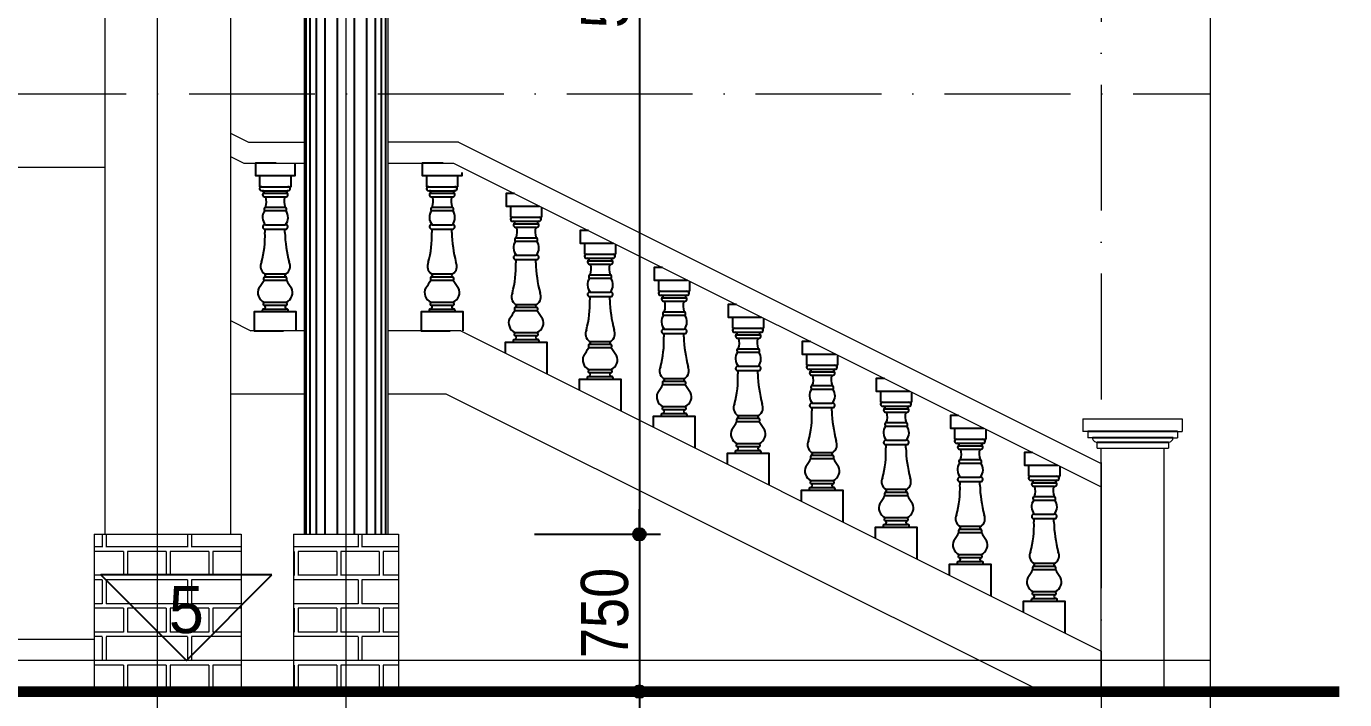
# Model space of a CAD drawing. Extents: x -79995 to 347433, y -157641 to 104789.
# Drawn here: x 52022 to 58305, y -29033 to -25823 of the extents above; entities that cross this region are included whole.
import ezdxf
from ezdxf.enums import TextEntityAlignment as Align

# ---------------------------------------------------------------- set-up
doc = ezdxf.new("R2010")
doc.units = 0
doc.linetypes.add('ACAD_ISO10W100', pattern=[18, 12, -3, 0, -3])
doc.layers.get('DEFPOINTS').update_dxf_attribs({"linetype": 'CONTINUOUS'})
for name, color, linetype, lineweight in [('CAY', 84, 'CONTINUOUS', 5), ('HACHT', 8, 'CONTINUOUS', 5), ('NET-THAY', 2, 'CONTINUOUS', 13), ('TRUC', 24, 'CONTINUOUS', 0)]:
    doc.layers.add(name, color=color, linetype=linetype, lineweight=lineweight)
for name, color, linetype in [('DIM', 1, 'CONTINUOUS'), ('HATCH', 8, 'CONTINUOUS'), ('TAGS', 60, 'CONTINUOUS')]:
    doc.layers.add(name, color=color, linetype=linetype)
doc.styles.add('AVO', font='')
doc.styles.add('HEL-CONDENSE', font='')
doc.styles.get('AVO').set_extended_font_data('VNI-Avo')
doc.styles.get('HEL-CONDENSE').set_extended_font_data('VNI-Helve-Condense')
doc.dimstyles.new('D100', dxfattribs={"dimtxt": 225, "dimasz": 1.2, "dimexe": 100, "dimexo": 0, "dimgap": 50, "dimtad": 1, "dimdec": 0, "dimzin": 13, "dimdsep": 46, "dimtxsty": 'HEL-CONDENSE', "dimblk": 'D50', "dimcen": 0, "dimclrd": 1, "dimclre": 1, "dimclrt": 7, "dimadec": 0, "dimazin": 0, "dimtfac": 1, "dimtdec": 0, "dimtmove": 0, "dimatfit": 3, "dimldrblk": 'D50', "dimfxl": 1, "dimtolj": 1, "dimtzin": 13, "dimarcsym": 0})
pattern_1 = [(180, (-1260695.54, -257700.14), (-3e-14, -270.968), [387.35, -19.05]), (180, (-1260695.54, -257814.44), (-3e-14, -270.968), [387.35, -19.05]), (180, (-1260797.14, -257835.62), (-3e-14, -270.968), [184.15, -19.05]), (180, (-1260797.14, -257949.92), (-3e-14, -270.968), [184.15, -19.05]), (270, (-1260695.54, -257700.14), (406.4, -7e-14), [114.3, -156.6672]), (270, (-1260676.5, -257700.14), (406.4, -7e-14), [114.3, -156.6672]), (270, (-1260797.14, -257835.62), (203.2, -4e-14), [114.3, -156.6672]), (270, (-1260778.1, -257835.62), (203.2, -4e-14), [114.3, -156.6672])]

# ---------------------------------------------------------------- blocks, each defined once
blk = doc.blocks.new('D50')
at = {"layer": 'DIM'}
blk.add_hatch(color=256, dxfattribs=at).paths.add_polyline_path([(25, 0, 1), (-25, 0, 1)])
blk.add_line((25, 0), (100, 0), dxfattribs=at)
blk.add_circle((0, 0), 25, dxfattribs=at)
blk = doc.blocks.new('*D927')
at = {"layer": 'DEFPOINTS', "color": 0, "linetype": 'Continuous', "transparency": 16777216}
for p in [(54345, -22844.2), (54444.2, -28244.2), (54943.4, -28244.2)]:
    blk.add_point(p, dxfattribs=at)
at = {"layer": 'DIM', "color": 1, "linetype": 'Continuous', "lineweight": -2, "transparency": 16777216}
for p, q in [((54345, -22844.2), (55043.4, -22844.2)), ((54943.4, -22845.4), (54943.4, -28243)), ((54444.2, -28244.2), (55043.4, -28244.2))]:
    blk.add_line(p, q, dxfattribs=at)
at = {"layer": 'DIM', "color": 1, "linetype": 'Continuous', "lineweight": -2, "transparency": 16777216, "xscale": 1.199999999999999, "yscale": 1.199999999999999, "zscale": 1.199999999999999}
for p, rotation in [((54943.4, -22844.2), 90), ((54943.4, -28244.2), 270)]:
    blk.add_blockref('D50', p, dxfattribs=dict(at, rotation=rotation))
at = {"layer": 'DIM', "color": 7, "linetype": 'Continuous', "transparency": 16777216, "insert": (54778.5, -25544.2), "char_height": 225, "attachment_point": 5, "rotation": 90, "style": 'HEL-CONDENSE'}
blk.add_mtext('\\A1;5400', dxfattribs=at)
blk = doc.blocks.new('*D928')
at = {"layer": 'DEFPOINTS', "color": 0, "linetype": 'Continuous', "transparency": 16777216}
for p in [(54444.2, -28244.2), (54499.1, -28994.2), (54943.4, -28994.2)]:
    blk.add_point(p, dxfattribs=at)
at = {"layer": 'DIM', "color": 1, "linetype": 'Continuous', "lineweight": -2, "transparency": 16777216}
for p, q in [((54444.2, -28244.2), (55043.4, -28244.2)), ((54943.4, -28245.4), (54943.4, -28993)), ((54499.1, -28994.2), (55043.4, -28994.2))]:
    blk.add_line(p, q, dxfattribs=at)
at = {"layer": 'DIM', "color": 1, "linetype": 'Continuous', "lineweight": -2, "transparency": 16777216, "xscale": 1.199999999999999, "yscale": 1.199999999999999, "zscale": 1.199999999999999}
for p, rotation in [((54943.4, -28244.2), 90), ((54943.4, -28994.2), 270)]:
    blk.add_blockref('D50', p, dxfattribs=dict(at, rotation=rotation))
at = {"layer": 'DIM', "color": 7, "linetype": 'Continuous', "transparency": 16777216, "insert": (54778.5, -28619.2), "char_height": 225, "attachment_point": 5, "rotation": 90, "style": 'HEL-CONDENSE'}
blk.add_mtext('\\A1;750', dxfattribs=at)
blk = doc.blocks.new('TUONG-NAM')
at = {"layer": 'TAGS'}
blk.add_lwpolyline([(-452.5, -452.5), (452.5, -452.5), (0, 0)], close=True, dxfattribs=at)
at = {"layer": 'TAGS', "linetype": 'Continuous', "style": 'AVO'}
blk.add_attdef('KH-TUONG', text='', height=250, dxfattribs=at).set_placement((0.5, -269.3), align=Align.MIDDLE_CENTER)

msp = doc.modelspace()

# ---------------------------------------------------------------- hatches: boundary and pattern name
at = {"layer": 'HACHT'}
h = msp.add_hatch(dxfattribs=at)
h.set_pattern_fill('AR-BRELM', color=256, scale=2, angle=180, style=0)
h.set_pattern_definition(pattern_1)
h.paths.add_polyline_path([(52344.966, -28244.245), (52344.966, -28844.245), (52694.966, -28844.245), (52694.966, -28244.245)])
h.paths.add_polyline_path([(52344.966, -28844.245), (52344.966, -28994.245), (52694.966, -28994.245), (52694.966, -28844.245)])
h.paths.add_polyline_path([(53044.966, -28844.245), (53044.966, -28244.245), (52694.966, -28244.245), (52694.966, -28844.245)])
h.paths.add_polyline_path([(53044.966, -28994.245), (53044.966, -28844.245), (52694.966, -28844.245), (52694.966, -28994.245)])
h = msp.add_hatch(dxfattribs=at)
h.set_pattern_fill('AR-BRELM', color=256, scale=2, angle=180, style=0)
h.set_pattern_definition(pattern_1)
h.paths.add_polyline_path([(53294.966, -28244.245), (53294.966, -28844.245), (53444.966, -28844.245), (53444.966, -28244.245)])
h.paths.add_polyline_path([(53294.966, -28844.245), (53294.966, -28994.245), (53444.966, -28994.245), (53444.966, -28844.245)])
h.paths.add_polyline_path([(53794.966, -28844.245), (53794.966, -28244.245), (53444.966, -28244.245), (53444.966, -28844.245)])
h.paths.add_polyline_path([(53794.966, -28994.245), (53794.966, -28844.245), (53444.966, -28844.245), (53444.966, -28994.245)])

# ---------------------------------------------------------------- linework, layer by layer
at = {"layer": 'CAY', "const_width": 50}
msp.add_lwpolyline([(37178.282, -28994.245), (58279.875, -28994.245)], dxfattribs=at)
at = {"layer": 'HATCH'}
for p, q in [((53354.966, -28244.245), (53354.966, -22994.245)), ((53374.966, -28244.245), (53374.966, -22994.245)), ((53404.966, -28244.245), (53404.966, -22994.245)), ((53444.966, -28244.245), (53444.966, -22994.245)), ((53504.966, -28244.245), (53504.966, -22994.245)), ((53584.966, -28244.245), (53584.966, -22994.245)), ((53644.966, -28244.245), (53644.966, -22994.245)), ((53684.966, -28244.245), (53684.966, -22994.245)), ((53714.966, -28244.245), (53714.966, -22994.245)), ((53734.966, -28244.245), (53734.966, -22994.245)), ((53155.408, -26788.768), (53260.784, -26788.768)), ((53160.836, -26768.464), (53255.357, -26768.464)), ((53253.784, -26804.706), (53253.784, -26804.706)), ((53950.712, -26788.822), (54056.088, -26788.822)), ((53956.139, -26768.518), (54050.661, -26768.518)), ((54049.088, -26804.76), (54049.088, -26804.76)), ((54351.159, -26933.981), (54456.535, -26933.981)), ((54356.587, -26913.677), (54451.108, -26913.677)), ((54449.535, -26949.919), (54449.535, -26949.919)), ((53155.851, -27002.671), (53259.341, -27002.671)), ((53155.851, -27016.465), (53259.341, -27016.465)), ((53951.155, -27002.725), (54054.645, -27002.725)), ((53951.155, -27016.519), (54054.645, -27016.519)), ((53154.235, -27032.602), (53260.957, -27032.602)), ((53949.539, -27032.656), (54056.261, -27032.656)), ((54703.945, -27110.374), (54809.322, -27110.374)), ((54709.373, -27090.07), (54803.894, -27090.07)), ((54802.322, -27126.312), (54802.322, -27126.312)), ((54349.986, -27177.815), (54456.708, -27177.815)), ((54351.603, -27147.884), (54455.092, -27147.884)), ((54351.603, -27161.677), (54455.092, -27161.677)), ((55062.159, -27266.463), (55156.68, -27266.463)), ((54704.389, -27324.277), (54807.878, -27324.277)), ((55056.731, -27286.767), (55162.108, -27286.767)), ((55155.108, -27302.705), (55155.108, -27302.705)), ((54702.773, -27354.208), (54809.494, -27354.208)), ((54704.389, -27338.071), (54807.878, -27338.071)), ((55414.945, -27442.856), (55509.466, -27442.856)), ((55057.175, -27500.67), (55160.664, -27500.67)), ((55057.175, -27514.464), (55160.664, -27514.464)), ((55409.518, -27463.161), (55514.894, -27463.161)), ((55507.894, -27479.098), (55507.894, -27479.098)), ((55055.559, -27530.601), (55162.28, -27530.601)), ((55762.304, -27639.554), (55867.68, -27639.554)), ((55767.731, -27619.249), (55862.253, -27619.249)), ((55408.345, -27706.994), (55515.066, -27706.994)), ((55409.961, -27677.063), (55513.45, -27677.063)), ((55409.961, -27690.857), (55513.45, -27690.857)), ((55860.68, -27655.491), (55860.68, -27655.491)), ((56115.09, -27815.947), (56220.466, -27815.947)), ((56120.517, -27795.643), (56215.039, -27795.643)), ((56213.466, -27831.884), (56213.466, -27831.884)), ((55761.131, -27883.388), (55867.852, -27883.388)), ((55762.747, -27853.456), (55866.236, -27853.456)), ((55762.747, -27867.25), (55866.236, -27867.25)), ((56467.876, -27992.34), (56573.252, -27992.34)), ((56473.304, -27972.036), (56567.825, -27972.036)), ((56566.252, -28008.278), (56566.252, -28008.278)), ((56113.917, -28059.781), (56220.639, -28059.781)), ((56115.533, -28029.849), (56219.023, -28029.849)), ((56115.533, -28043.643), (56219.023, -28043.643)), ((56826.09, -28148.429), (56920.611, -28148.429)), ((56468.319, -28206.242), (56571.809, -28206.242)), ((56820.662, -28168.733), (56926.039, -28168.733)), ((56919.039, -28184.671), (56919.039, -28184.671)), ((56466.703, -28236.174), (56573.425, -28236.174)), ((56468.319, -28220.036), (56571.809, -28220.036)), ((56821.106, -28382.635), (56924.595, -28382.635)), ((56821.106, -28396.429), (56924.595, -28396.429)), ((56819.49, -28412.567), (56926.211, -28412.567))]:
    msp.add_line(p, q, dxfattribs=at)
at = {"layer": 'HATCH', "ltscale": 100}
for p, q in [((53133.096, -26534.245), (53133.096, -26587.362)), ((53283.096, -26587.362), (53283.096, -26534.245)), ((53928.4, -26534.299), (53928.4, -26587.416)), ((54078.4, -26587.416), (54078.4, -26534.299)), ((53133.096, -26587.362), (53144.047, -26587.362)), ((53144.047, -26587.362), (53267.636, -26587.362)), ((53145.741, -26606.32), (53267.942, -26606.32)), ((53149.653, -26618.413), (53266.539, -26618.413)), ((53154.892, -26634.936), (53253.56, -26634.936)), ((53268.407, -26587.362), (53283.096, -26587.362)), ((53928.4, -26587.416), (53939.351, -26587.416)), ((53939.351, -26587.416), (54062.94, -26587.416)), ((53941.045, -26606.374), (54063.245, -26606.374)), ((53944.957, -26618.468), (54061.843, -26618.468)), ((53950.196, -26634.99), (54048.864, -26634.99)), ((54063.71, -26587.416), (54078.4, -26587.416)), ((53157.551, -26701.08), (53258.641, -26701.08)), ((53160.725, -26684.824), (53255.467, -26684.824)), ((53952.855, -26701.134), (54053.945, -26701.134)), ((53956.029, -26684.878), (54050.771, -26684.878)), ((54328.847, -26679.458), (54328.847, -26732.575)), ((54478.847, -26732.575), (54478.847, -26684.955)), ((54328.847, -26732.575), (54339.798, -26732.575)), ((54339.798, -26732.575), (54463.387, -26732.575)), ((54341.492, -26751.533), (54463.693, -26751.533)), ((54345.404, -26763.626), (54462.29, -26763.626)), ((54464.158, -26732.575), (54478.847, -26732.575)), ((53155.408, -26788.768), (53155.408, -26788.768)), ((53155.408, -26788.768), (53155.408, -26788.768)), ((53158.67, -26788.768), (53158.67, -26804.706)), ((53253.784, -26804.706), (53253.784, -26788.768)), ((53260.784, -26788.768), (53260.784, -26788.768)), ((53950.712, -26788.822), (53950.712, -26788.822)), ((53950.712, -26788.822), (53950.712, -26788.822)), ((53953.973, -26788.822), (53953.973, -26804.76)), ((54049.088, -26804.76), (54049.088, -26788.822)), ((54056.088, -26788.822), (54056.088, -26788.822)), ((54350.643, -26780.149), (54449.311, -26780.149)), ((54353.302, -26846.292), (54454.392, -26846.292)), ((54356.476, -26830.037), (54451.218, -26830.037)), ((54681.633, -26855.851), (54681.633, -26908.968)), ((54831.633, -26908.968), (54831.633, -26861.348)), ((54351.159, -26933.981), (54351.159, -26933.981)), ((54351.159, -26933.981), (54351.159, -26933.981)), ((54354.421, -26933.981), (54354.421, -26949.919)), ((54449.535, -26949.919), (54449.535, -26933.981)), ((54456.535, -26933.981), (54456.535, -26933.981)), ((54681.633, -26908.968), (54692.585, -26908.968)), ((54692.585, -26908.968), (54816.173, -26908.968)), ((54694.278, -26927.926), (54816.479, -26927.926)), ((54698.19, -26940.019), (54815.077, -26940.019)), ((54816.944, -26908.968), (54831.633, -26908.968)), ((54703.429, -26956.542), (54802.098, -26956.542)), ((54709.263, -27006.43), (54804.004, -27006.43)), ((54706.088, -27022.686), (54807.178, -27022.686)), ((55034.42, -27032.244), (55034.42, -27085.361)), ((55184.42, -27085.361), (55184.42, -27037.741)), ((53155.027, -27140.678), (53155.027, -27137.174)), ((53155.027, -27137.174), (53260.166, -27137.174)), ((53260.166, -27140.678), (53260.166, -27137.174)), ((53950.331, -27140.732), (53950.331, -27137.228)), ((53950.331, -27137.228), (54055.469, -27137.228)), ((54055.469, -27140.732), (54055.469, -27137.228)), ((54703.945, -27110.374), (54703.945, -27110.374)), ((54703.945, -27110.374), (54703.945, -27110.374)), ((54707.207, -27110.374), (54707.207, -27126.312)), ((54802.322, -27126.312), (54802.322, -27110.374)), ((54809.322, -27110.374), (54809.322, -27110.374)), ((55034.42, -27085.361), (55045.371, -27085.361)), ((55045.371, -27085.361), (55168.959, -27085.361)), ((55047.064, -27104.319), (55169.265, -27104.319)), ((55050.976, -27116.413), (55167.863, -27116.413)), ((55056.216, -27132.935), (55154.884, -27132.935)), ((55169.73, -27085.361), (55184.42, -27085.361)), ((53108.096, -27184.243), (53108.096, -27274.245)), ((53308.096, -27184.243), (53108.096, -27184.243)), ((53146.834, -27184.243), (53146.834, -27180.715)), ((53153.807, -27151.189), (53151.538, -27151.189)), ((53151.538, -27170.204), (53153.807, -27170.204)), ((53153.807, -27151.189), (53261.385, -27151.189)), ((53153.853, -27170.204), (53261.385, -27170.204)), ((53261.385, -27151.189), (53263.655, -27151.189)), ((53263.655, -27170.204), (53261.385, -27170.204)), ((53268.358, -27183.47), (53268.358, -27180.715)), ((53308.096, -27225.096), (53308.096, -27184.243)), ((53903.4, -27184.297), (53903.4, -27274.299)), ((54103.4, -27184.297), (53903.4, -27184.297)), ((53942.138, -27184.297), (53942.138, -27180.769)), ((53949.111, -27151.243), (53946.841, -27151.243)), ((53946.841, -27170.258), (53949.111, -27170.258)), ((53949.111, -27151.243), (54056.689, -27151.243)), ((53949.157, -27170.258), (54056.689, -27170.258)), ((54056.689, -27151.243), (54058.958, -27151.243)), ((54058.958, -27170.258), (54056.689, -27170.258)), ((54063.662, -27183.524), (54063.662, -27180.769)), ((54103.4, -27225.15), (54103.4, -27184.297)), ((55058.875, -27199.079), (55159.965, -27199.079)), ((55062.049, -27182.823), (55156.79, -27182.823)), ((55387.206, -27208.637), (55387.206, -27261.754)), ((55387.206, -27261.754), (55398.157, -27261.754)), ((55398.157, -27261.754), (55521.746, -27261.754)), ((55522.516, -27261.754), (55537.206, -27261.754)), ((55537.206, -27261.754), (55537.206, -27214.134)), ((54303.847, -27329.456), (54303.847, -27380.079)), ((54503.847, -27329.456), (54303.847, -27329.456)), ((54342.585, -27329.456), (54342.585, -27325.928)), ((54349.558, -27296.401), (54347.289, -27296.401)), ((54347.289, -27315.417), (54349.558, -27315.417)), ((54349.558, -27296.401), (54457.136, -27296.401)), ((54349.604, -27315.417), (54457.136, -27315.417)), ((54350.778, -27285.89), (54350.778, -27282.387)), ((54350.778, -27282.387), (54455.917, -27282.387)), ((54455.917, -27285.89), (54455.917, -27282.387)), ((54457.136, -27296.401), (54459.406, -27296.401)), ((54459.406, -27315.417), (54457.136, -27315.417)), ((54464.109, -27328.683), (54464.109, -27325.928)), ((55056.731, -27286.767), (55056.731, -27286.767)), ((55056.731, -27286.767), (55056.731, -27286.767)), ((55059.993, -27286.767), (55059.993, -27302.705)), ((55155.108, -27302.705), (55155.108, -27286.767)), ((55162.108, -27286.767), (55162.108, -27286.767)), ((55399.85, -27280.712), (55522.051, -27280.712)), ((55403.762, -27292.806), (55520.649, -27292.806)), ((55409.002, -27309.328), (55507.67, -27309.328)), ((55411.661, -27375.472), (55512.751, -27375.472)), ((55414.835, -27359.216), (55509.577, -27359.216)), ((55739.992, -27385.03), (55739.992, -27438.147)), ((55889.992, -27438.147), (55889.992, -27390.527)), ((55739.992, -27438.147), (55750.943, -27438.147)), ((55750.943, -27438.147), (55874.532, -27438.147)), ((55752.636, -27457.105), (55874.837, -27457.105)), ((55875.302, -27438.147), (55889.992, -27438.147)), ((54656.633, -27505.849), (54656.633, -27556.472)), ((54856.633, -27505.849), (54656.633, -27505.849)), ((54695.371, -27505.849), (54695.371, -27502.321)), ((54702.344, -27472.794), (54700.075, -27472.794)), ((54700.075, -27491.81), (54702.344, -27491.81)), ((54702.344, -27472.794), (54809.923, -27472.794)), ((54702.39, -27491.81), (54809.923, -27491.81)), ((54703.564, -27462.283), (54703.564, -27458.78)), ((54703.564, -27458.78), (54808.703, -27458.78)), ((54808.703, -27462.283), (54808.703, -27458.78)), ((54809.923, -27472.794), (54812.192, -27472.794)), ((54812.192, -27491.81), (54809.923, -27491.81)), ((54816.895, -27505.076), (54816.895, -27502.321)), ((55409.518, -27463.161), (55409.518, -27463.161)), ((55409.518, -27463.161), (55409.518, -27463.161)), ((55412.779, -27463.161), (55412.779, -27479.098)), ((55507.894, -27479.098), (55507.894, -27463.161)), ((55514.894, -27463.161), (55514.894, -27463.161)), ((55756.549, -27469.199), (55873.435, -27469.199)), ((55761.788, -27485.721), (55860.456, -27485.721)), ((55764.447, -27551.865), (55865.537, -27551.865)), ((55767.621, -27535.609), (55862.363, -27535.609)), ((56092.778, -27561.423), (56092.778, -27614.54)), ((56242.778, -27614.54), (56242.778, -27566.92)), ((55056.35, -27638.677), (55056.35, -27635.173)), ((55056.35, -27635.173), (55161.489, -27635.173)), ((55161.489, -27638.677), (55161.489, -27635.173)), ((55762.304, -27639.554), (55762.304, -27639.554)), ((55762.304, -27639.554), (55762.304, -27639.554)), ((55765.565, -27639.554), (55765.565, -27655.491)), ((55860.68, -27655.491), (55860.68, -27639.554)), ((55867.68, -27639.554), (55867.68, -27639.554)), ((56092.778, -27614.54), (56103.729, -27614.54)), ((56103.729, -27614.54), (56227.318, -27614.54)), ((56105.423, -27633.498), (56227.623, -27633.498)), ((56109.335, -27645.592), (56226.221, -27645.592)), ((56228.088, -27614.54), (56242.778, -27614.54)), ((55009.42, -27682.242), (55009.42, -27732.865)), ((55209.42, -27682.242), (55009.42, -27682.242)), ((55048.157, -27682.242), (55048.157, -27678.714)), ((55055.13, -27649.188), (55052.861, -27649.188)), ((55052.861, -27668.203), (55055.13, -27668.203)), ((55055.13, -27649.188), (55162.709, -27649.188)), ((55055.176, -27668.203), (55162.709, -27668.203)), ((55162.709, -27649.188), (55164.978, -27649.188)), ((55164.978, -27668.203), (55162.709, -27668.203)), ((55169.681, -27681.469), (55169.681, -27678.714)), ((56114.574, -27662.114), (56213.242, -27662.114)), ((56117.233, -27728.258), (56218.323, -27728.258)), ((56120.407, -27712.002), (56215.149, -27712.002)), ((56445.564, -27737.816), (56445.564, -27790.933)), ((56595.564, -27790.933), (56595.564, -27743.313)), ((55407.916, -27825.581), (55405.647, -27825.581)), ((55407.916, -27825.581), (55515.495, -27825.581)), ((55409.136, -27815.07), (55409.136, -27811.566)), ((55409.136, -27811.566), (55514.275, -27811.566)), ((55514.275, -27815.07), (55514.275, -27811.566)), ((55515.495, -27825.581), (55517.764, -27825.581)), ((56115.09, -27815.947), (56115.09, -27815.947)), ((56115.09, -27815.947), (56115.09, -27815.947)), ((56118.351, -27815.947), (56118.351, -27831.884)), ((56213.466, -27831.884), (56213.466, -27815.947)), ((56220.466, -27815.947), (56220.466, -27815.947)), ((56445.564, -27790.933), (56456.515, -27790.933)), ((56456.515, -27790.933), (56580.104, -27790.933)), ((56458.209, -27809.891), (56580.41, -27809.891)), ((56462.121, -27821.985), (56579.007, -27821.985)), ((56580.875, -27790.933), (56595.564, -27790.933)), ((55362.206, -27858.635), (55362.206, -27909.258)), ((55562.206, -27858.635), (55362.206, -27858.635)), ((55400.944, -27858.635), (55400.944, -27855.107)), ((55405.647, -27844.597), (55407.916, -27844.597)), ((55407.963, -27844.597), (55515.495, -27844.597)), ((55517.764, -27844.597), (55515.495, -27844.597)), ((55522.468, -27857.862), (55522.468, -27855.107)), ((56467.36, -27838.507), (56566.028, -27838.507)), ((56473.193, -27888.395), (56567.935, -27888.395)), ((56470.019, -27904.651), (56571.109, -27904.651)), ((56798.35, -27914.209), (56798.35, -27967.326)), ((56948.35, -27967.326), (56948.35, -27919.707)), ((55760.703, -28001.974), (55758.433, -28001.974)), ((55758.433, -28020.99), (55760.703, -28020.99)), ((55760.703, -28001.974), (55868.281, -28001.974)), ((55760.749, -28020.99), (55868.281, -28020.99)), ((55761.922, -27991.463), (55761.922, -27987.959)), ((55761.922, -27987.959), (55867.061, -27987.959)), ((55867.061, -27991.463), (55867.061, -27987.959)), ((55868.281, -28001.974), (55870.55, -28001.974)), ((55870.55, -28020.99), (55868.281, -28020.99)), ((56467.876, -27992.34), (56467.876, -27992.34)), ((56467.876, -27992.34), (56467.876, -27992.34)), ((56471.138, -27992.34), (56471.138, -28008.278)), ((56566.252, -28008.278), (56566.252, -27992.34)), ((56573.252, -27992.34), (56573.252, -27992.34)), ((56798.35, -27967.326), (56809.302, -27967.326)), ((56809.302, -27967.326), (56932.89, -27967.326)), ((56810.995, -27986.284), (56933.196, -27986.284)), ((56814.907, -27998.378), (56931.794, -27998.378)), ((56820.146, -28014.9), (56918.814, -28014.9)), ((56933.661, -27967.326), (56948.35, -27967.326)), ((55714.992, -28035.028), (55714.992, -28085.651)), ((55914.992, -28035.028), (55714.992, -28035.028)), ((55753.73, -28035.028), (55753.73, -28031.501)), ((55875.254, -28034.255), (55875.254, -28031.501)), ((56822.805, -28081.044), (56923.895, -28081.044)), ((56825.98, -28064.788), (56920.721, -28064.788)), ((56067.778, -28211.421), (56067.778, -28262.044)), ((56267.778, -28211.421), (56067.778, -28211.421)), ((56106.516, -28211.421), (56106.516, -28207.894)), ((56113.489, -28178.367), (56111.219, -28178.367)), ((56111.219, -28197.383), (56113.489, -28197.383)), ((56113.489, -28178.367), (56221.067, -28178.367)), ((56113.535, -28197.383), (56221.067, -28197.383)), ((56114.708, -28167.856), (56114.708, -28164.352)), ((56114.708, -28164.352), (56219.847, -28164.352)), ((56219.847, -28167.856), (56219.847, -28164.352)), ((56221.067, -28178.367), (56223.336, -28178.367)), ((56223.336, -28197.383), (56221.067, -28197.383)), ((56228.04, -28210.648), (56228.04, -28207.894)), ((56820.662, -28168.733), (56820.662, -28168.733)), ((56820.662, -28168.733), (56820.662, -28168.733)), ((56823.924, -28168.733), (56823.924, -28184.671)), ((56919.039, -28184.671), (56919.039, -28168.733)), ((56926.039, -28168.733), (56926.039, -28168.733)), ((56420.564, -28387.814), (56420.564, -28438.437)), ((56620.564, -28387.814), (56420.564, -28387.814)), ((56459.302, -28387.814), (56459.302, -28384.287)), ((56466.275, -28354.76), (56464.006, -28354.76)), ((56464.006, -28373.776), (56466.275, -28373.776)), ((56466.275, -28354.76), (56573.853, -28354.76)), ((56466.321, -28373.776), (56573.853, -28373.776)), ((56467.495, -28344.249), (56467.495, -28340.745)), ((56467.495, -28340.745), (56572.634, -28340.745)), ((56572.634, -28344.249), (56572.634, -28340.745)), ((56573.853, -28354.76), (56576.123, -28354.76)), ((56576.123, -28373.776), (56573.853, -28373.776)), ((56580.826, -28387.042), (56580.826, -28384.287)), ((56820.281, -28520.642), (56820.281, -28517.138)), ((56820.281, -28517.138), (56925.42, -28517.138)), ((56925.42, -28520.642), (56925.42, -28517.138)), ((56773.35, -28564.207), (56773.35, -28614.83)), ((56973.35, -28564.207), (56773.35, -28564.207)), ((56812.088, -28564.207), (56812.088, -28560.68)), ((56819.061, -28531.153), (56816.792, -28531.153)), ((56816.792, -28550.169), (56819.061, -28550.169)), ((56819.061, -28531.153), (56926.64, -28531.153)), ((56819.107, -28550.169), (56926.64, -28550.169)), ((56926.64, -28531.153), (56928.909, -28531.153)), ((56928.909, -28550.169), (56926.64, -28550.169)), ((56933.612, -28563.435), (56933.612, -28560.68))]:
    msp.add_line(p, q, dxfattribs=at)
at = {"layer": 'HATCH', "linetype": 'Continuous'}
for p, q in [((57508.966, -27754.245), (57080.966, -27754.245)), ((57486.966, -27784.245), (57102.966, -27784.245)), ((57124.966, -27804.245), (57464.966, -27804.245))]:
    msp.add_line(p, q, dxfattribs=at)
at = {"layer": 'HATCH', "ltscale": 100}
for points in [[(53212.199, -26474.245), (53113.097, -26474.245), (53113.097, -26534.245), (53303.096, -26534.245), (53303.096, -26474.245)], [(54007.503, -26474.299), (53908.401, -26474.299), (53908.401, -26534.299), (54098.4, -26534.299), (54098.4, -26519.747)], [(54347.853, -26619.458), (54308.848, -26619.458), (54308.848, -26679.458), (54467.853, -26679.458)], [(54700.639, -26795.851), (54661.634, -26795.851), (54661.634, -26855.851), (54820.639, -26855.851)], [(55053.425, -26972.244), (55014.42, -26972.244), (55014.42, -27032.244), (55173.425, -27032.244)], [(53308.096, -27274.245), (53308.096, -27184.243), (53108.096, -27184.243), (53108.096, -27274.245), (53246.951, -27274.245)], [(54103.4, -27274.299), (54103.4, -27184.297), (53903.4, -27184.297), (53903.4, -27274.299), (54042.255, -27274.299)], [(55406.211, -27148.637), (55367.206, -27148.637), (55367.206, -27208.637), (55526.211, -27208.637)], [(54503.847, -27480.079), (54503.847, -27329.456), (54303.847, -27329.456), (54303.847, -27380.079)], [(55758.997, -27325.03), (55719.992, -27325.03), (55719.992, -27385.03), (55878.997, -27385.03)], [(54856.633, -27656.472), (54856.633, -27505.849), (54656.633, -27505.849), (54656.633, -27556.472)], [(56111.783, -27501.423), (56072.779, -27501.423), (56072.779, -27561.423), (56231.783, -27561.423)], [(55209.42, -27832.865), (55209.42, -27682.242), (55009.42, -27682.242), (55009.42, -27732.865)], [(56464.57, -27677.816), (56425.565, -27677.816), (56425.565, -27737.816), (56584.57, -27737.816)], [(55562.206, -28009.258), (55562.206, -27858.635), (55362.206, -27858.635), (55362.206, -27909.258)], [(56817.356, -27854.209), (56778.351, -27854.209), (56778.351, -27914.209), (56937.356, -27914.209)], [(55914.992, -28185.651), (55914.992, -28035.028), (55714.992, -28035.028), (55714.992, -28085.651)], [(56267.778, -28362.044), (56267.778, -28211.421), (56067.778, -28211.421), (56067.778, -28262.044)], [(56620.564, -28538.437), (56620.564, -28387.814), (56420.564, -28387.814), (56420.564, -28438.437)], [(56973.35, -28714.83), (56973.35, -28564.207), (56773.35, -28564.207), (56773.35, -28614.83)]]:
    msp.add_lwpolyline(points, dxfattribs=at)
for centre, radius, start, end in [((53142.552, -26596.85), 9.605, 81.040631, 278.959369), ((53158.762, -26624.617), 11.021, 145.7449921, 290.5575887), ((53148.696, -26612.379), 6.11, 279.0074478, 98.5710373), ((53086.454, -26657.005), 79.31, 339.4660441, 16.1565114), ((53329.738, -26657.005), 79.31, 163.8434886, 200.5339559), ((53257.43, -26624.617), 11.021, 249.4424113, 34.2550079), ((53267.496, -26612.379), 6.11, 81.4289627, 260.9925522), ((53269.902, -26596.85), 9.605, 261.040631, 98.959369), ((53937.855, -26596.904), 9.605, 81.040631, 278.959369), ((53954.066, -26624.671), 11.021, 145.7449921, 290.5575887), ((53944, -26612.433), 6.11, 279.0074478, 98.5710373), ((53881.758, -26657.059), 79.31, 339.4660441, 16.1565114), ((54125.042, -26657.059), 79.31, 163.8434886, 200.5339559), ((54052.734, -26624.671), 11.021, 249.4424113, 34.2550079), ((54062.8, -26612.433), 6.11, 81.4289627, 260.9925522), ((54065.206, -26596.904), 9.605, 261.040631, 98.959369), ((53200.898, -26732.739), 53.677, 143.8562296, 221.7246439), ((53163.382, -26693.781), 9.342, 106.5212, 231.380323), ((53252.81, -26693.781), 9.342, 308.619677, 73.4788), ((53214.169, -26733.08), 54.789, 320.1915045, 35.7374427), ((53996.202, -26732.793), 53.677, 143.8562296, 221.7246439), ((53958.686, -26693.835), 9.342, 106.5212, 231.380323), ((54048.114, -26693.835), 9.342, 308.619677, 73.4788), ((54009.473, -26733.134), 54.789, 320.1915045, 35.7374427), ((54338.303, -26742.063), 9.605, 81.040631, 278.959369), ((54354.513, -26769.83), 11.021, 145.7449921, 290.5575887), ((54344.447, -26757.592), 6.11, 279.0074478, 98.5710373), ((54453.181, -26769.83), 11.021, 249.4424113, 34.2550079), ((54463.247, -26757.592), 6.11, 81.4289627, 260.9925522), ((54465.653, -26742.063), 9.605, 261.040631, 98.959369), ((52711.16, -26825.421), 447.989, 344.1762935, 2.6502406), ((53158.402, -26778.691), 10.513, 76.6174217, 253.4510612), ((53905.096, -26785.326), 651.6, 181.7044123, 194.4186813), ((53257.79, -26778.691), 10.513, 286.5489388, 103.3825783), ((53506.464, -26825.475), 447.989, 344.1762935, 2.6502406), ((53953.706, -26778.745), 10.513, 76.6174217, 253.4510612), ((54700.4, -26785.38), 651.6, 181.7044123, 194.4186813), ((54053.094, -26778.745), 10.513, 286.5489388, 103.3825783), ((54282.205, -26802.218), 79.31, 339.4660441, 16.1565114), ((54525.489, -26802.218), 79.31, 163.8434886, 200.5339559), ((54396.649, -26877.952), 53.677, 143.8562296, 221.7246439), ((54359.133, -26838.993), 9.342, 106.5212, 231.380323), ((54448.561, -26838.993), 9.342, 308.619677, 73.4788), ((54409.92, -26878.293), 54.789, 320.1915045, 35.7374427), ((53181.462, -26966.611), 43.657, 154.1526134, 235.686764), ((53234.73, -26966.611), 43.657, 304.313236, 25.8473866), ((53976.766, -26966.665), 43.657, 154.1526134, 235.686764), ((54030.034, -26966.665), 43.657, 304.313236, 25.8473866), ((53906.911, -26970.634), 447.989, 344.1762935, 2.6502406), ((54354.153, -26923.904), 10.513, 76.6174217, 253.4510612), ((55100.847, -26930.538), 651.6, 181.7044123, 194.4186813), ((54453.541, -26923.904), 10.513, 286.5489388, 103.3825783), ((54691.089, -26918.456), 9.605, 81.040631, 278.959369), ((54707.299, -26946.223), 11.021, 145.7449921, 290.5575887), ((54697.234, -26933.985), 6.11, 279.0074478, 98.5710373), ((54805.967, -26946.223), 11.021, 249.4424113, 34.2550079), ((54816.033, -26933.985), 6.11, 81.4289627, 260.9925522), ((54818.44, -26918.456), 9.605, 261.040631, 98.959369), ((53163.278, -27025.358), 11.586, 129.8623275, 218.7004174), ((53154.933, -27009.568), 6.958, 277.583686, 82.416314), ((53260.259, -27009.568), 6.958, 97.583686, 262.416314), ((53251.915, -27025.358), 11.586, 321.2995826, 50.1376725), ((53958.582, -27025.412), 11.586, 129.8623275, 218.7004174), ((53950.237, -27009.622), 6.958, 277.583686, 82.416314), ((54055.563, -27009.622), 6.958, 97.583686, 262.416314), ((54047.218, -27025.412), 11.586, 321.2995826, 50.1376725), ((54711.919, -27015.386), 9.342, 106.5212, 231.380323), ((54634.991, -26978.611), 79.31, 339.4660441, 16.1565114), ((54878.275, -26978.611), 79.31, 163.8434886, 200.5339559), ((54801.348, -27015.386), 9.342, 308.619677, 73.4788), ((53174.448, -27091.228), 49.882, 154.7328448, 247.0863122), ((52701.939, -26757.94), 529.161, 323.8710337, 328.7312947), ((53240.744, -27091.228), 49.882, 292.9136878, 25.2671552), ((53713.253, -26757.94), 529.161, 211.2687053, 216.1289663), ((53969.752, -27091.282), 49.882, 154.7328448, 247.0863122), ((53497.243, -26757.994), 529.161, 323.8710337, 328.7312947), ((54036.048, -27091.282), 49.882, 292.9136878, 25.2671552), ((54508.557, -26757.994), 529.161, 211.2687053, 216.1289663), ((54749.435, -27054.345), 53.677, 143.8562296, 221.7246439), ((54762.706, -27054.686), 54.789, 320.1915045, 35.7374427), ((53156.548, -27147.017), 6.519, 103.4923439, 219.7810576), ((53258.644, -27147.017), 6.519, 320.2189424, 76.5076561), ((53951.852, -27147.071), 6.519, 103.4923439, 219.7810576), ((54053.948, -27147.071), 6.519, 320.2189424, 76.5076561), ((54377.213, -27111.824), 43.657, 154.1526134, 235.686764), ((54430.481, -27111.824), 43.657, 304.313236, 25.8473866), ((54259.697, -27147.027), 447.989, 344.1762935, 2.6502406), ((54706.94, -27100.297), 10.513, 76.6174217, 253.4510612), ((55453.633, -27106.932), 651.6, 181.7044123, 194.4186813), ((54806.327, -27100.297), 10.513, 286.5489388, 103.3825783), ((55043.875, -27094.849), 9.605, 81.040631, 278.959369), ((55060.086, -27122.616), 11.021, 145.7449921, 290.5575887), ((55050.02, -27110.378), 6.11, 279.0074478, 98.5710373), ((54987.778, -27155.004), 79.31, 339.4660441, 16.1565114), ((55231.062, -27155.004), 79.31, 163.8434886, 200.5339559), ((55158.754, -27122.616), 11.021, 249.4424113, 34.2550079), ((55168.819, -27110.378), 6.11, 81.4289627, 260.9925522), ((55171.226, -27094.849), 9.605, 261.040631, 98.959369), ((53152.695, -27177.03), 6.923, 99.6260367, 212.1585941), ((53150.853, -27160.696), 9.956, 287.2611559, 72.7388441), ((53264.34, -27160.696), 9.956, 107.2611559, 252.7388441), ((53262.497, -27177.03), 6.923, 327.8414059, 80.3739633), ((53947.999, -27177.084), 6.923, 99.6260367, 212.1585941), ((53946.156, -27160.75), 9.956, 287.2611559, 72.7388441), ((54059.644, -27160.75), 9.956, 107.2611559, 252.7388441), ((54057.801, -27177.084), 6.923, 327.8414059, 80.3739633), ((53897.69, -26903.153), 529.161, 323.8710337, 328.7312947), ((54359.029, -27170.571), 11.586, 129.8623275, 218.7004174), ((54350.684, -27154.781), 6.958, 277.583686, 82.416314), ((54456.01, -27154.781), 6.958, 97.583686, 262.416314), ((54447.666, -27170.571), 11.586, 321.2995826, 50.1376725), ((54909.004, -26903.153), 529.161, 211.2687053, 216.1289663), ((55102.221, -27230.738), 53.677, 143.8562296, 221.7246439), ((55064.705, -27191.78), 9.342, 106.5212, 231.380323), ((55154.134, -27191.78), 9.342, 308.619677, 73.4788), ((55115.492, -27231.079), 54.789, 320.1915045, 35.7374427), ((54370.199, -27236.441), 49.882, 154.7328448, 247.0863122), ((54436.495, -27236.441), 49.882, 292.9136878, 25.2671552), ((54729.999, -27288.217), 43.657, 154.1526134, 235.686764), ((54783.267, -27288.217), 43.657, 304.313236, 25.8473866), ((55059.726, -27276.69), 10.513, 76.6174217, 253.4510612), ((55159.113, -27276.69), 10.513, 286.5489388, 103.3825783), ((55396.661, -27271.242), 9.605, 81.040631, 278.959369), ((55524.012, -27271.242), 9.605, 261.040631, 98.959369), ((54348.446, -27322.243), 6.923, 99.6260367, 212.1585941), ((54352.299, -27292.23), 6.519, 103.4923439, 219.7810576), ((54346.604, -27305.909), 9.956, 287.2611559, 72.7388441), ((54460.091, -27305.909), 9.956, 107.2611559, 252.7388441), ((54454.395, -27292.23), 6.519, 320.2189424, 76.5076561), ((54458.248, -27322.243), 6.923, 327.8414059, 80.3739633), ((54703.47, -27331.174), 6.958, 277.583686, 82.416314), ((54808.796, -27331.174), 6.958, 97.583686, 262.416314), ((54612.483, -27323.42), 447.989, 344.1762935, 2.6502406), ((55806.419, -27283.325), 651.6, 181.7044123, 194.4186813), ((55412.872, -27299.009), 11.021, 145.7449921, 290.5575887), ((55402.806, -27286.771), 6.11, 279.0074478, 98.5710373), ((55340.564, -27331.397), 79.31, 339.4660441, 16.1565114), ((55583.848, -27331.397), 79.31, 163.8434886, 200.5339559), ((55511.54, -27299.009), 11.021, 249.4424113, 34.2550079), ((55521.606, -27286.771), 6.11, 81.4289627, 260.9925522), ((54722.985, -27412.834), 49.882, 154.7328448, 247.0863122), ((54250.476, -27079.546), 529.161, 323.8710337, 328.7312947), ((54711.815, -27346.964), 11.586, 129.8623275, 218.7004174), ((54800.452, -27346.964), 11.586, 321.2995826, 50.1376725), ((54789.281, -27412.834), 49.882, 292.9136878, 25.2671552), ((55261.79, -27079.546), 529.161, 211.2687053, 216.1289663), ((55455.007, -27407.131), 53.677, 143.8562296, 221.7246439), ((55417.492, -27368.173), 9.342, 106.5212, 231.380323), ((55506.92, -27368.173), 9.342, 308.619677, 73.4788), ((55468.279, -27407.472), 54.789, 320.1915045, 35.7374427), ((55082.786, -27464.61), 43.657, 154.1526134, 235.686764), ((55136.054, -27464.61), 43.657, 304.313236, 25.8473866), ((55412.512, -27453.084), 10.513, 76.6174217, 253.4510612), ((55511.9, -27453.084), 10.513, 286.5489388, 103.3825783), ((55749.447, -27447.635), 9.605, 81.040631, 278.959369), ((55755.592, -27463.164), 6.11, 279.0074478, 98.5710373), ((55874.392, -27463.164), 6.11, 81.4289627, 260.9925522), ((55876.798, -27447.635), 9.605, 261.040631, 98.959369), ((54701.232, -27498.636), 6.923, 99.6260367, 212.1585941), ((54705.085, -27468.623), 6.519, 103.4923439, 219.7810576), ((54699.39, -27482.302), 9.956, 287.2611559, 72.7388441), ((54812.877, -27482.302), 9.956, 107.2611559, 252.7388441), ((54807.182, -27468.623), 6.519, 320.2189424, 76.5076561), ((54811.034, -27498.636), 6.923, 327.8414059, 80.3739633), ((55064.601, -27523.357), 11.586, 129.8623275, 218.7004174), ((55056.257, -27507.567), 6.958, 277.583686, 82.416314), ((55161.582, -27507.567), 6.958, 97.583686, 262.416314), ((55153.238, -27523.357), 11.586, 321.2995826, 50.1376725), ((54965.27, -27499.813), 447.989, 344.1762935, 2.6502406), ((56159.205, -27459.718), 651.6, 181.7044123, 194.4186813), ((55765.658, -27475.402), 11.021, 145.7449921, 290.5575887), ((55693.35, -27507.79), 79.31, 339.4660441, 16.1565114), ((55936.634, -27507.79), 79.31, 163.8434886, 200.5339559), ((55864.326, -27475.402), 11.021, 249.4424113, 34.2550079), ((55075.771, -27589.227), 49.882, 154.7328448, 247.0863122), ((54603.262, -27255.939), 529.161, 323.8710337, 328.7312947), ((55142.068, -27589.227), 49.882, 292.9136878, 25.2671552), ((55614.577, -27255.939), 529.161, 211.2687053, 216.1289663), ((55807.793, -27583.524), 53.677, 143.8562296, 221.7246439), ((55770.278, -27544.566), 9.342, 106.5212, 231.380323), ((55859.706, -27544.566), 9.342, 308.619677, 73.4788), ((55821.065, -27583.865), 54.789, 320.1915045, 35.7374427), ((55057.871, -27645.016), 6.519, 103.4923439, 219.7810576), ((55159.968, -27645.016), 6.519, 320.2189424, 76.5076561), ((55435.572, -27641.003), 43.657, 154.1526134, 235.686764), ((55488.84, -27641.003), 43.657, 304.313236, 25.8473866), ((55765.298, -27629.477), 10.513, 76.6174217, 253.4510612), ((55864.686, -27629.477), 10.513, 286.5489388, 103.3825783), ((56102.233, -27624.028), 9.605, 81.040631, 278.959369), ((56118.444, -27651.795), 11.021, 145.7449921, 290.5575887), ((56108.378, -27639.557), 6.11, 279.0074478, 98.5710373), ((56217.112, -27651.795), 11.021, 249.4424113, 34.2550079), ((56227.178, -27639.557), 6.11, 81.4289627, 260.9925522), ((56229.584, -27624.028), 9.605, 261.040631, 98.959369), ((55054.019, -27675.029), 6.923, 99.6260367, 212.1585941), ((55052.176, -27658.695), 9.956, 287.2611559, 72.7388441), ((55165.663, -27658.695), 9.956, 107.2611559, 252.7388441), ((55163.82, -27675.029), 6.923, 327.8414059, 80.3739633), ((54956.048, -27432.332), 529.161, 323.8710337, 328.7312947), ((55417.387, -27699.75), 11.586, 129.8623275, 218.7004174), ((55409.043, -27683.96), 6.958, 277.583686, 82.416314), ((55514.368, -27683.96), 6.958, 97.583686, 262.416314), ((55506.024, -27699.75), 11.586, 321.2995826, 50.1376725), ((55967.363, -27432.332), 529.161, 211.2687053, 216.1289663), ((55318.056, -27676.206), 447.989, 344.1762935, 2.6502406), ((56511.991, -27636.111), 651.6, 181.7044123, 194.4186813), ((56046.136, -27684.183), 79.31, 339.4660441, 16.1565114), ((56289.42, -27684.183), 79.31, 163.8434886, 200.5339559), ((55428.558, -27765.62), 49.882, 154.7328448, 247.0863122), ((55494.854, -27765.62), 49.882, 292.9136878, 25.2671552), ((56160.58, -27759.918), 53.677, 143.8562296, 221.7246439), ((56123.064, -27720.959), 9.342, 106.5212, 231.380323), ((56212.492, -27720.959), 9.342, 308.619677, 73.4788), ((56173.851, -27760.258), 54.789, 320.1915045, 35.7374427), ((55410.657, -27821.409), 6.519, 103.4923439, 219.7810576), ((55404.962, -27835.089), 9.956, 287.2611559, 72.7388441), ((55518.449, -27835.089), 9.956, 107.2611559, 252.7388441), ((55512.754, -27821.409), 6.519, 320.2189424, 76.5076561), ((55788.358, -27817.396), 43.657, 154.1526134, 235.686764), ((55841.626, -27817.396), 43.657, 304.313236, 25.8473866), ((55670.842, -27852.599), 447.989, 344.1762935, 2.6502406), ((56118.084, -27805.87), 10.513, 76.6174217, 253.4510612), ((56864.777, -27812.504), 651.6, 181.7044123, 194.4186813), ((56217.472, -27805.87), 10.513, 286.5489388, 103.3825783), ((56455.02, -27800.421), 9.605, 81.040631, 278.959369), ((56471.23, -27828.188), 11.021, 145.7449921, 290.5575887), ((56461.164, -27815.951), 6.11, 279.0074478, 98.5710373), ((56569.898, -27828.188), 11.021, 249.4424113, 34.2550079), ((56579.964, -27815.951), 6.11, 81.4289627, 260.9925522), ((56582.37, -27800.421), 9.605, 261.040631, 98.959369), ((55406.805, -27851.422), 6.923, 99.6260367, 212.1585941), ((55516.606, -27851.422), 6.923, 327.8414059, 80.3739633), ((55308.835, -27608.725), 529.161, 323.8710337, 328.7312947), ((55770.173, -27876.143), 11.586, 129.8623275, 218.7004174), ((55761.829, -27860.353), 6.958, 277.583686, 82.416314), ((55867.155, -27860.353), 6.958, 97.583686, 262.416314), ((55858.81, -27876.143), 11.586, 321.2995826, 50.1376725), ((56320.149, -27608.725), 529.161, 211.2687053, 216.1289663), ((56475.85, -27897.352), 9.342, 106.5212, 231.380323), ((56398.922, -27860.576), 79.31, 339.4660441, 16.1565114), ((56642.206, -27860.576), 79.31, 163.8434886, 200.5339559), ((56565.278, -27897.352), 9.342, 308.619677, 73.4788), ((55781.344, -27942.013), 49.882, 154.7328448, 247.0863122), ((55847.64, -27942.013), 49.882, 292.9136878, 25.2671552), ((56513.366, -27936.311), 53.677, 143.8562296, 221.7246439), ((56526.637, -27936.651), 54.789, 320.1915045, 35.7374427), ((55759.591, -28027.815), 6.923, 99.6260367, 212.1585941), ((55763.443, -27997.802), 6.519, 103.4923439, 219.7810576), ((55757.748, -28011.482), 9.956, 287.2611559, 72.7388441), ((55871.235, -28011.482), 9.956, 107.2611559, 252.7388441), ((55865.54, -27997.802), 6.519, 320.2189424, 76.5076561), ((55869.393, -28027.815), 6.923, 327.8414059, 80.3739633), ((56141.144, -27993.789), 43.657, 154.1526134, 235.686764), ((56194.412, -27993.789), 43.657, 304.313236, 25.8473866), ((56023.628, -28028.992), 447.989, 344.1762935, 2.6502406), ((56470.87, -27982.263), 10.513, 76.6174217, 253.4510612), ((57217.564, -27988.897), 651.6, 181.7044123, 194.4186813), ((56570.258, -27982.263), 10.513, 286.5489388, 103.3825783), ((56807.806, -27976.814), 9.605, 81.040631, 278.959369), ((56824.016, -28004.581), 11.021, 145.7449921, 290.5575887), ((56813.951, -27992.344), 6.11, 279.0074478, 98.5710373), ((56751.708, -28036.969), 79.31, 339.4660441, 16.1565114), ((56994.992, -28036.969), 79.31, 163.8434886, 200.5339559), ((56922.684, -28004.581), 11.021, 249.4424113, 34.2550079), ((56932.75, -27992.344), 6.11, 81.4289627, 260.9925522), ((56935.157, -27976.814), 9.605, 261.040631, 98.959369), ((55661.621, -27785.118), 529.161, 323.8710337, 328.7312947), ((56122.959, -28052.536), 11.586, 129.8623275, 218.7004174), ((56114.615, -28036.746), 6.958, 277.583686, 82.416314), ((56219.941, -28036.746), 6.958, 97.583686, 262.416314), ((56211.596, -28052.536), 11.586, 321.2995826, 50.1376725), ((56672.935, -27785.118), 529.161, 211.2687053, 216.1289663), ((56866.152, -28112.704), 53.677, 143.8562296, 221.7246439), ((56828.636, -28073.745), 9.342, 106.5212, 231.380323), ((56918.065, -28073.745), 9.342, 308.619677, 73.4788), ((56879.423, -28113.045), 54.789, 320.1915045, 35.7374427), ((56134.13, -28118.406), 49.882, 154.7328448, 247.0863122), ((56200.426, -28118.406), 49.882, 292.9136878, 25.2671552), ((56823.657, -28158.656), 10.513, 76.6174217, 253.4510612), ((56923.044, -28158.656), 10.513, 286.5489388, 103.3825783), ((56112.377, -28204.209), 6.923, 99.6260367, 212.1585941), ((56116.23, -28174.195), 6.519, 103.4923439, 219.7810576), ((56110.534, -28187.875), 9.956, 287.2611559, 72.7388441), ((56224.022, -28187.875), 9.956, 107.2611559, 252.7388441), ((56218.326, -28174.195), 6.519, 320.2189424, 76.5076561), ((56222.179, -28204.209), 6.923, 327.8414059, 80.3739633), ((56493.93, -28170.182), 43.657, 154.1526134, 235.686764), ((56467.401, -28213.139), 6.958, 277.583686, 82.416314), ((56572.727, -28213.139), 6.958, 97.583686, 262.416314), ((56547.198, -28170.182), 43.657, 304.313236, 25.8473866), ((56376.414, -28205.385), 447.989, 344.1762935, 2.6502406), ((57570.35, -28165.29), 651.6, 181.7044123, 194.4186813), ((56486.916, -28294.799), 49.882, 154.7328448, 247.0863122), ((56014.407, -27961.511), 529.161, 323.8710337, 328.7312947), ((56475.746, -28228.929), 11.586, 129.8623275, 218.7004174), ((56564.383, -28228.929), 11.586, 321.2995826, 50.1376725), ((56553.212, -28294.799), 49.882, 292.9136878, 25.2671552), ((57025.721, -27961.511), 529.161, 211.2687053, 216.1289663), ((56846.716, -28346.576), 43.657, 154.1526134, 235.686764), ((56899.984, -28346.576), 43.657, 304.313236, 25.8473866), ((56465.163, -28380.602), 6.923, 99.6260367, 212.1585941), ((56469.016, -28350.588), 6.519, 103.4923439, 219.7810576), ((56463.32, -28364.268), 9.956, 287.2611559, 72.7388441), ((56576.808, -28364.268), 9.956, 107.2611559, 252.7388441), ((56571.112, -28350.588), 6.519, 320.2189424, 76.5076561), ((56574.965, -28380.602), 6.923, 327.8414059, 80.3739633), ((56828.532, -28405.322), 11.586, 129.8623275, 218.7004174), ((56820.187, -28389.532), 6.958, 277.583686, 82.416314), ((56925.513, -28389.532), 6.958, 97.583686, 262.416314), ((56917.169, -28405.322), 11.586, 321.2995826, 50.1376725), ((56839.702, -28471.192), 49.882, 154.7328448, 247.0863122), ((56367.193, -28137.904), 529.161, 323.8710337, 328.7312947), ((56905.998, -28471.192), 49.882, 292.9136878, 25.2671552), ((57378.507, -28137.904), 529.161, 211.2687053, 216.1289663), ((56821.802, -28526.981), 6.519, 103.4923439, 219.7810576), ((56923.899, -28526.981), 6.519, 320.2189424, 76.5076561), ((56817.949, -28556.995), 6.923, 99.6260367, 212.1585941), ((56816.107, -28540.661), 9.956, 287.2611559, 72.7388441), ((56929.594, -28540.661), 9.956, 107.2611559, 252.7388441), ((56927.751, -28556.995), 6.923, 327.8414059, 80.3739633)]:
    msp.add_arc(centre, radius, start, end, dxfattribs=at)
at = {"layer": 'NET-THAY'}
for p, q in [((52394.966, -18944.245), (52394.966, -28244.245)), ((52994.966, -18944.245), (52994.966, -28244.245)), ((52994.966, -18944.245), (52994.966, -28244.245)), ((53344.966, -22994.245), (53344.966, -28244.245)), ((53344.966, -22994.245), (53344.966, -28244.245)), ((53744.966, -22994.245), (53744.966, -28244.245)), ((53744.966, -22994.245), (53744.966, -28244.245)), ((54081.034, -26374.245), (53744.966, -26374.245)), ((54081.034, -26374.245), (57144.966, -27906.211)), ((48944.966, -26494.245), (52394.966, -26494.245)), ((52394.966, -26494.245), (52394.966, -28244.245)), ((53744.966, -26474.245), (54057.427, -26474.245)), ((54057.427, -26474.245), (57144.966, -28018.014)), ((52994.966, -27225.638), (53092.18, -27274.245)), ((53344.966, -27274.245), (53092.18, -27274.245)), ((54092.18, -27274.245), (53744.966, -27274.245)), ((54092.18, -27274.245), (57144.966, -28800.638)), ((57056.703, -27694.245), (57530.966, -27694.245)), ((57056.703, -27694.245), (57056.703, -27754.245)), ((57530.966, -27694.245), (57530.966, -27754.245)), ((57080.966, -27754.245), (57056.703, -27754.245)), ((57080.966, -27754.245), (57080.966, -27784.245)), ((57508.966, -27754.245), (57508.966, -27784.245)), ((57508.966, -27754.245), (57530.966, -27754.245)), ((57102.966, -27784.245), (57080.966, -27784.245)), ((57124.966, -27834.248), (57124.966, -27804.245)), ((57124.966, -27834.248), (57464.966, -27834.248)), ((57144.966, -28770.638), (57144.966, -27834.248)), ((57444.966, -28994.245), (57444.966, -27834.248)), ((57464.966, -27804.245), (57464.966, -27834.248)), ((57486.966, -27784.245), (57508.966, -27784.245)), ((52344.966, -28244.245), (52344.966, -28994.245)), ((52344.966, -28244.245), (53044.966, -28244.245)), ((52344.966, -28244.245), (52344.966, -28994.245)), ((52344.966, -28244.245), (53044.966, -28244.245)), ((53044.966, -28244.245), (53044.966, -28994.245)), ((53044.966, -28244.245), (53044.966, -28994.245)), ((53294.966, -28244.245), (53294.966, -28994.245)), ((53294.966, -28244.245), (53794.966, -28244.245)), ((53294.966, -28244.245), (53294.966, -28994.245)), ((53294.966, -28244.245), (53794.966, -28244.245)), ((53794.966, -28244.245), (53794.966, -28994.245)), ((53794.966, -28244.245), (53794.966, -28994.245)), ((50744.966, -28744.245), (52344.966, -28744.245)), ((57144.966, -28994.245), (57144.966, -28770.638)), ((36595.367, -28844.245), (57664.711, -28844.245)), ((48994.966, -28844.245), (52344.966, -28844.245)), ((53794.966, -28844.245), (56561.359, -28844.245))]:
    msp.add_line(p, q, dxfattribs=at)
for points in [[(52994.966, -26331.211), (53081.034, -26374.245), (53344.966, -26374.245)], [(52994.966, -26443.014), (53057.427, -26474.245), (53344.966, -26474.245)], [(52994.966, -27574.245), (53344.966, -27574.245)], [(53744.966, -27574.245), (54021.359, -27574.245), (56861.359, -28994.245)]]:
    msp.add_lwpolyline(points, dxfattribs=at)
for centre, start, end in [((57123.029, -27784.276), 179.91109, 275.541532), ((57466.903, -27784.276), 264.458468, 0.08891)]:
    msp.add_arc(centre, 20.063, start, end, dxfattribs=at)
at = {"layer": 'TRUC', "linetype": 'ACAD_ISO10W100', "ltscale": 50}
for p, q in [((57144.966, -15300.064), (57144.966, -29506.223)), ((36595.367, -26144.245), (57664.711, -26144.245))]:
    msp.add_line(p, q, dxfattribs=at)
at = {"layer": 'TRUC', "linetype": 'ACAD_ISO10W100', "ltscale": 0.2}
msp.add_lwpolyline([(36595.367, -15300.064), (57664.711, -15300.064), (57664.711, -29506.223), (36595.367, -29506.223)], close=True, dxfattribs=at)
for points in [[(52644.966, -15300.064), (52644.966, -29506.223)], [(53544.966, -15300.064), (53544.966, -29506.223)]]:
    msp.add_lwpolyline(points, dxfattribs=at)

# ---------------------------------------------------------------- block references
at = {"layer": 'TAGS', "linetype": 'Continuous'}
ref = msp.add_blockref('TUONG-NAM', (52784.419, -28845.286), dxfattribs=dict(at, xscale=0.8999999999068677, yscale=0.9000000000232831, zscale=0.9, rotation=180))
ref.add_attrib('KH-TUONG', '5', dxfattribs={"color": 7, "linetype": 'Continuous', "height": 225, "style": 'AVO'}).set_placement((52783.974, -28602.932), align=Align.MIDDLE_CENTER)

# ---------------------------------------------------------------- dimensions: what is measured, and where the dimension line sits
at = {"layer": 'DIM', "linetype": 'Continuous'}
for base, p1, p2, picture, middle in [((54943.396, -28244.245), (54344.966, -22844.245), (54444.181, -28244.245), '*D927', (54778.496, -25544.245)), ((54943.396, -28994.245), (54444.181, -28244.245), (54499.083, -28994.245), '*D928', (54778.496, -28619.245))]:
    dim = msp.add_linear_dim(base=base, p1=p1, p2=p2, angle=90, dimstyle='D100', override={"dimtmove": 1}, dxfattribs=at)
    dim.commit()
    dim.dimension.update_dxf_attribs({"geometry": picture, "text_midpoint": middle})

doc.saveas('drawing.dxf')
